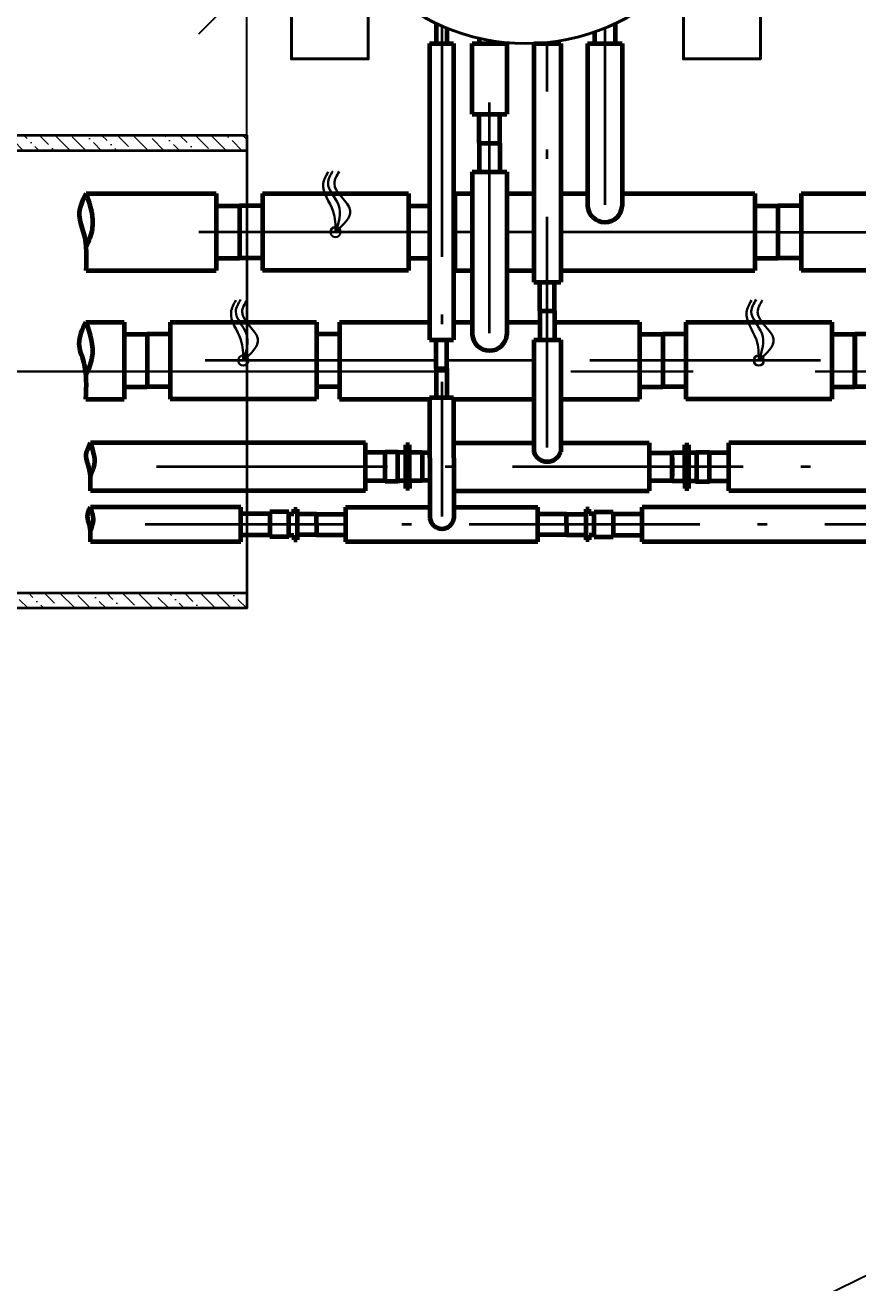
# Model space of a CAD drawing. Header units: millimetres. Extents: x 1601 to 14530, y 1157 to 12625.
# Drawn here: x 11864.44 to 11886.09, y 3051.37 to 3084.05 of the extents above; entities that cross this region are included whole.
import ezdxf
from ezdxf import colors
from ezdxf.entities.mleader import LeaderData, LeaderLine
from ezdxf.math import Vec2, Vec3

# ---------------------------------------------------------------- set-up
doc = ezdxf.new("R2010")
doc.units = ezdxf.units.MM
for name, pattern in [('ACAD_ISO04W100', [30, 24, -3, 0, -3]), ('ACAD_ISO10W100', [18.5, 12, -3, 0.5, -3]), ('осевая2', [28.575, 19.05, -3.175, 3.175, -3.175])]:
    doc.linetypes.add(name, pattern=pattern)
for name, color, linetype, lineweight in [('2 Рамка обычные', 1, 'Continuous', 60), ('9 Размеры на геодезии', 5, 'Continuous', 40), ('Объекты проект.', 1, 'Continuous', 80), ('Осевая', 2, 'осевая2', 30), ('Размер 3.5', 250, 'Continuous', 35), ('таблица', 250, 'Continuous', 35), ('шриховка', 251, 'ACAD_ISO04W100', 15)]:
    doc.layers.add(name, color=color, linetype=linetype, lineweight=lineweight)
doc.styles.add('-ISOCPEUR-', font='isocpeur.TTF')
doc.styles.add('GOST', font='GOST Common.ttf')
doc.dimstyles.new('М 1 к 200', dxfattribs={"dimtxt": 3.5, "dimasz": 2.5, "dimexe": 1.25, "dimexo": 0, "dimtad": 1, "dimlfac": 0.2, "dimrnd": 0.1, "dimzin": 1, "dimtxsty": 'GOST', "dimblk": 'OBLIQUE', "dimcen": 2.5, "dimclrd": 256, "dimclre": 256, "dimclrt": 256, "dimadec": 0, "dimazin": 2, "dimtfac": 1, "dimtmove": 0, "dimatfit": 3, "dimldrblk": 'NONE', "dimfxl": 1.25, "dimlwd": -1, "dimlwe": -1, "dimarcsym": 0})
pattern_1 = [(45, (-5955.2925, -1907.5019), (0.152215341, 0.558122918), [0.71755, -0.14351, 0, -0.14351])]

# ---------------------------------------------------------------- blocks, each defined once
blk = doc.blocks.new('Лоток')
at = {"layer": 'шриховка'}
h = blk.add_hatch(dxfattribs=at)
h.set_pattern_fill('ANSI36', color=256, scale=0.0904)
h.set_pattern_definition(pattern_1)
h.paths.add_polyline_path([(30, 5.75), (30, 6.15), (0, 6.15), (0, 5.75)])
h = blk.add_hatch(dxfattribs=at)
h.set_pattern_fill('ANSI36', color=256, scale=0.0904)
h.set_pattern_definition(pattern_1)
h.paths.add_polyline_path([(30, -6.15), (30, -5.75), (0, -5.75), (0, -6.15)])
blk.add_lwpolyline([(0, -5.75), (30, -5.75), (30, -6.15), (0, -6.15)], close=True)
at = {"layer": 'таблица'}
for p, q in [((30, 5.75), (0, 5.75)), ((30, -5.75), (0, -5.75))]:
    blk.add_line(p, q, dxfattribs=at)
blk.add_lwpolyline([(30, 6.15), (0, 6.15), (0, -6.15), (30, -6.15)], close=True, dxfattribs=at)
blk = doc.blocks.new('_Oblique')
at = {"color": 0, "linetype": 'ByBlock', "lineweight": -2}
blk.add_line((-0.5, -0.5), (0.5, 0.5), dxfattribs=at)
blk = doc.blocks.new('*D268')
at = {"transparency": 16777216}
for p, q in [((11840.208, 3081.197), (11840.208, 3086.323)), ((11870.208, 3081.197), (11870.208, 3086.323)), ((11840.208, 3085.073), (11870.208, 3085.073))]:
    blk.add_line(p, q, dxfattribs=at)
at = {"layer": 'Defpoints', "color": 0, "transparency": 16777216}
for p in [(11870.208, 3085.073), (11840.208, 3081.197), (11870.208, 3081.197)]:
    blk.add_point(p, dxfattribs=at)
at = {"transparency": 16777216, "xscale": 2.5, "yscale": 2.5, "zscale": 2.5, "rotation": 180}
blk.add_blockref('_Oblique', (11840.208, 3085.073), dxfattribs=at)
at = {"transparency": 16777216, "xscale": 2.5, "yscale": 2.5, "zscale": 2.5}
blk.add_blockref('_Oblique', (11870.208, 3085.073), dxfattribs=at)
at = {"transparency": 16777216, "insert": (11855.208, 3087.448), "char_height": 3.5, "attachment_point": 5, "style": 'GOST'}
blk.add_mtext('6000', dxfattribs=at)
blk = doc.blocks.new('_None')

msp = doc.modelspace()

# ---------------------------------------------------------------- linework, layer by layer
at = {"color": 3, "linetype": 'ACAD_ISO10W100', "lineweight": 35, "ltscale": 0.5}
for p, q in [((11875.2746, 3084.0293), (11875.2793, 3071.2817)), ((11879.5172, 3083.9741), (11879.5172, 3079.384)), ((11876.5189, 3076.0444), (11876.5189, 3083.6571)), ((11878.0181, 3073.0751), (11878.0181, 3083.6039)), ((11874.9564, 3078.6757), (11868.3616, 3078.6757)), ((11876.0689, 3078.6757), (11875.5814, 3078.6757)), ((11877.6681, 3078.6757), (11876.9689, 3078.6757)), ((11884.0172, 3078.6757), (11878.3681, 3078.6757)), ((11884.0172, 3078.6757), (11897.7148, 3078.675)), ((11875.1264, 3075.336), (11867.6121, 3075.3361)), ((11877.6681, 3075.3359), (11875.4114, 3075.336)), ((11894.3748, 3075.3355), (11878.3681, 3075.3359)), ((11892.3619, 3072.5757), (11867.375, 3072.5757)), ((11891.2368, 3071.0757), (11867.5671, 3071.0757))]:
    msp.add_line(p, q, dxfattribs=at)
at = {"lineweight": 30}
for centre in [(11872.5136, 3078.6755), (11870.1154, 3075.336), (11883.5189, 3075.3357)]:
    msp.add_circle(centre, 0.1327, dxfattribs=at)
for points in [[(11872.5136, 3078.6755), (11872.4506, 3079.2132), (11872.1956, 3079.9366), (11872.3213, 3080.2423)], [(11872.5136, 3078.6755), (11872.5909, 3079.3833), (11872.3179, 3079.9535), (11872.4437, 3080.2592)], [(11872.5136, 3078.6755), (11872.8931, 3079.2373), (11872.4825, 3079.9409), (11872.6082, 3080.2466)], [(11870.1154, 3075.336), (11870.0523, 3075.8736), (11869.7973, 3076.5971), (11869.923, 3076.9028)], [(11870.1154, 3075.336), (11870.1926, 3076.0438), (11869.9197, 3076.614), (11870.0454, 3076.9197)], [(11870.1154, 3075.336), (11870.4949, 3075.8978), (11870.0842, 3076.6013), (11870.2099, 3076.907)], [(11883.5189, 3075.3357), (11883.4558, 3075.8733), (11883.2008, 3076.5968), (11883.3265, 3076.9025)], [(11883.5189, 3075.3357), (11883.5961, 3076.0435), (11883.3232, 3076.6137), (11883.4489, 3076.9194)], [(11883.5189, 3075.3357), (11883.8984, 3075.8975), (11883.4877, 3076.601), (11883.6134, 3076.9067)]]:
    msp.add_spline(points, degree=3, dxfattribs=at)
at = {"layer": '2 Рамка обычные'}
for p, q in [((11879.7872, 3084.0914), (11879.7872, 3083.5757)), ((11879.2472, 3083.8735), (11879.2472, 3083.5757)), ((11879.0672, 3083.5757), (11879.9672, 3083.5757)), ((11879.0672, 3083.5757), (11879.0672, 3079.35)), ((11879.2472, 3083.5757), (11879.7872, 3083.5757)), ((11879.9672, 3083.5757), (11879.9672, 3079.35)), ((11866.0303, 3079.6757), (11869.4137, 3079.6757)), ((11869.4137, 3079.6757), (11869.4137, 3077.6757)), ((11869.4137, 3079.6757), (11869.4137, 3077.6757)), ((11870.6137, 3079.6757), (11870.6137, 3077.6757)), ((11870.6137, 3079.6757), (11874.4137, 3079.6755)), ((11874.4137, 3079.6755), (11874.4137, 3077.6755)), ((11875.6172, 3079.6757), (11875.6172, 3077.6757)), ((11875.6172, 3079.6757), (11876.0689, 3079.6757)), ((11876.9689, 3079.6757), (11877.6681, 3079.6757)), ((11878.3681, 3079.6757), (11879.0672, 3079.6757)), ((11879.9672, 3079.6757), (11883.4172, 3079.6757)), ((11883.4172, 3079.6757), (11883.4172, 3077.6757)), ((11884.6172, 3079.6757), (11884.6172, 3077.6757)), ((11884.6172, 3079.6757), (11888.4172, 3079.6755)), ((11869.4137, 3079.3582), (11870.0137, 3079.3582)), ((11870.6137, 3079.3582), (11870.0137, 3079.3582)), ((11870.0137, 3079.3582), (11870.0137, 3077.9932)), ((11870.0137, 3079.3582), (11870.0137, 3077.9932)), ((11874.4172, 3079.3582), (11874.9564, 3079.3582)), ((11875.6172, 3079.3582), (11875.5814, 3079.3582)), ((11883.4172, 3079.3582), (11884.0172, 3079.3582)), ((11884.0172, 3079.3582), (11884.0172, 3077.9932)), ((11884.0172, 3079.3582), (11884.0172, 3077.9932)), ((11884.6172, 3079.3582), (11884.0172, 3079.3582)), ((11884.0172, 3079.3582), (11884.0172, 3077.9932)), ((11869.4137, 3077.9932), (11870.0137, 3077.9932)), ((11870.6137, 3077.9932), (11870.0137, 3077.9932)), ((11874.4172, 3077.9932), (11874.9564, 3077.9932)), ((11875.6172, 3077.9932), (11875.5814, 3077.9932)), ((11883.4172, 3077.9932), (11884.0172, 3077.9932)), ((11884.6172, 3077.9932), (11884.0172, 3077.9932)), ((11866.0303, 3077.6757), (11869.4137, 3077.6757)), ((11874.4137, 3077.6755), (11870.6137, 3077.6757)), ((11875.6172, 3077.6757), (11876.0689, 3077.6757)), ((11876.9689, 3077.6757), (11877.6681, 3077.6757)), ((11878.3681, 3077.6757), (11883.4172, 3077.6757)), ((11888.4172, 3077.6755), (11884.6172, 3077.6757))]:
    msp.add_line(p, q, dxfattribs=at)
at = {"layer": '2 Рамка обычные', "color": 5}
for p, q in [((11876.2489, 3083.7111), (11876.2489, 3083.5757)), ((11876.0689, 3083.5757), (11876.9689, 3083.5757)), ((11876.0689, 3081.7361), (11876.0689, 3083.5757)), ((11876.2489, 3083.5757), (11876.7889, 3083.5757)), ((11876.7889, 3083.617), (11876.7889, 3083.5757)), ((11876.9689, 3083.5757), (11876.9689, 3081.7361)), ((11876.0689, 3081.7361), (11876.9689, 3081.7361)), ((11876.2489, 3080.9861), (11876.2489, 3081.7361)), ((11876.2489, 3081.7361), (11876.7889, 3081.7361)), ((11876.7889, 3080.9861), (11876.7889, 3081.7361)), ((11876.2489, 3080.9861), (11876.7889, 3080.9861)), ((11876.2489, 3080.9861), (11876.2489, 3080.2361)), ((11876.2489, 3080.9861), (11876.7889, 3080.9861)), ((11876.7889, 3080.9861), (11876.7889, 3080.2361)), ((11876.0689, 3080.2361), (11876.9689, 3080.2361)), ((11876.0689, 3080.2361), (11876.0689, 3076.0105)), ((11876.2489, 3080.2361), (11876.7889, 3080.2361)), ((11876.9689, 3080.2361), (11876.9689, 3076.0105)), ((11866.0238, 3076.3361), (11867.0154, 3076.3361)), ((11867.0154, 3076.3361), (11867.0154, 3074.3361)), ((11868.2154, 3076.3361), (11868.2154, 3074.3361)), ((11868.2154, 3076.3361), (11872.0154, 3076.336)), ((11872.0154, 3076.336), (11872.0154, 3074.336)), ((11872.0154, 3076.336), (11872.0154, 3074.336)), ((11872.6189, 3076.3361), (11872.6189, 3074.3361)), ((11872.6189, 3076.3361), (11874.9564, 3076.3361)), ((11875.5814, 3076.3361), (11876.0689, 3076.3361)), ((11876.9689, 3076.3361), (11877.8281, 3076.3361)), ((11878.2081, 3076.3361), (11880.4189, 3076.3361)), ((11880.4189, 3076.3361), (11880.4189, 3074.3361)), ((11881.6189, 3076.3358), (11881.6189, 3074.3358)), ((11881.6189, 3076.3358), (11885.4189, 3076.3357)), ((11885.4189, 3076.3357), (11885.4189, 3074.3357)), ((11867.0154, 3076.0186), (11867.6154, 3076.0186)), ((11868.2154, 3076.0186), (11867.6154, 3076.0186)), ((11867.6154, 3076.0186), (11867.6154, 3074.6536)), ((11867.6154, 3076.0186), (11867.6154, 3074.6536)), ((11872.6189, 3076.0186), (11872.0189, 3076.0186)), ((11880.4189, 3076.0186), (11881.0189, 3076.0186)), ((11881.0189, 3076.0186), (11881.0189, 3074.6536)), ((11881.0189, 3076.0186), (11881.0189, 3074.6536)), ((11881.0189, 3076.0186), (11881.0189, 3074.6536)), ((11881.0189, 3076.0186), (11881.0189, 3074.6536)), ((11881.0189, 3076.0186), (11881.0189, 3074.6536)), ((11881.0189, 3076.0186), (11881.0189, 3074.6536)), ((11881.0189, 3076.0183), (11881.0189, 3074.6533)), ((11881.0189, 3076.0183), (11881.0189, 3074.6533)), ((11881.6189, 3076.0183), (11881.0189, 3076.0183)), ((11881.0189, 3076.0183), (11881.0189, 3074.6533)), ((11885.4189, 3076.0182), (11886.0189, 3076.0182)), ((11886.0189, 3074.6536), (11886.0189, 3076.0186)), ((11886.0189, 3074.6536), (11886.0189, 3076.0186)), ((11886.0189, 3074.6536), (11886.0189, 3076.0186)), ((11886.0189, 3074.6536), (11886.0189, 3076.0186)), ((11886.0189, 3074.6536), (11886.0189, 3076.0186)), ((11886.0189, 3074.6536), (11886.0189, 3076.0186)), ((11886.0189, 3074.6536), (11886.0189, 3076.0186)), ((11886.0189, 3074.6536), (11886.0189, 3076.0186)), ((11886.0189, 3076.0182), (11886.0189, 3074.6532)), ((11886.0189, 3076.0182), (11886.0189, 3074.6532)), ((11886.0189, 3076.0182), (11886.0189, 3074.6532)), ((11886.6189, 3076.0182), (11886.0189, 3076.0182)), ((11886.0189, 3076.0182), (11886.0189, 3074.6532)), ((11867.0154, 3074.6536), (11867.6154, 3074.6536)), ((11868.2154, 3074.6536), (11867.6154, 3074.6536)), ((11872.6189, 3074.6536), (11872.0189, 3074.6536)), ((11880.4189, 3074.6536), (11881.0189, 3074.6536)), ((11881.6189, 3074.6533), (11881.0189, 3074.6533)), ((11885.4189, 3074.6532), (11886.0189, 3074.6532)), ((11886.6189, 3074.6532), (11886.0189, 3074.6532)), ((11866.0238, 3074.3361), (11867.0154, 3074.3361)), ((11872.0154, 3074.336), (11868.2154, 3074.3361)), ((11872.6189, 3074.3361), (11874.9566, 3074.3361)), ((11875.5816, 3074.3361), (11877.6681, 3074.3361)), ((11878.3681, 3074.3361), (11880.4189, 3074.3361)), ((11885.4189, 3074.3357), (11881.6189, 3074.3358))]:
    msp.add_line(p, q, dxfattribs=at)
at = {"layer": '2 Рамка обычные'}
msp.add_arc((11879.5172, 3079.384), 0.4513, 184.31559, 355.68441, dxfattribs=at)
at = {"layer": '2 Рамка обычные', "color": 5}
msp.add_arc((11876.5189, 3076.0444), 0.4513, 184.31559, 355.68441, dxfattribs=at)
for points in [[(11866.0238, 3074.3361), (11865.966, 3075.3034), (11865.8503, 3075.7731), (11866.0238, 3076.3361)], [(11866.0238, 3076.3361), (11866.1808, 3075.4185), (11866.0233, 3074.9555)]]:
    msp.add_spline(points, degree=3, dxfattribs=at)
at = {"layer": '9 Размеры на геодезии', "color": 0, "linetype": 'ByBlock'}
for points in [[(11871.9618, 3089.0757), (11871.3649, 3089.0757), (11871.3649, 3083.1757), (11873.3649, 3083.1757), (11873.3649, 3085.4061)], [(11882.9618, 3089.0757), (11883.5587, 3089.0757), (11883.5587, 3083.1757), (11881.5587, 3083.1757), (11881.5587, 3089.0757), (11882.4618, 3089.0757)]]:
    msp.add_lwpolyline(points, dxfattribs=at)
msp.add_circle((11877.4618, 3089.0757), 5.5, dxfattribs=at)
at = {"layer": 'Объекты проект.', "color": 6, "lineweight": 60, "true_color": 0xff00ff}
for p, q in [((11875.1264, 3084.0961), (11875.1264, 3083.5757)), ((11875.4114, 3083.9721), (11875.4114, 3083.5757)), ((11874.9564, 3083.5757), (11875.5814, 3083.5757)), ((11874.9564, 3083.5757), (11874.9564, 3075.8757)), ((11875.5814, 3083.5757), (11875.5814, 3075.8757)), ((11874.9564, 3075.8757), (11875.5814, 3075.8757)), ((11875.1264, 3075.1257), (11875.1264, 3075.8757)), ((11875.4114, 3075.1257), (11875.4114, 3075.8757)), ((11875.1264, 3075.1257), (11875.4114, 3075.1257)), ((11875.1264, 3075.1257), (11875.1264, 3074.3757)), ((11875.1264, 3075.1257), (11875.4114, 3075.1257)), ((11875.4114, 3075.1257), (11875.4114, 3074.3757)), ((11874.9564, 3074.3757), (11875.5814, 3074.3757)), ((11874.9564, 3074.3757), (11874.9668, 3071.2343)), ((11875.5814, 3074.3757), (11875.5918, 3071.2343)), ((11870.0539, 3071.5257), (11866.1391, 3071.5257)), ((11870.0539, 3070.6257), (11870.0539, 3071.5257)), ((11870.8039, 3071.3507), (11870.0539, 3071.3507)), ((11871.3002, 3071.4007), (11870.8039, 3071.4007)), ((11870.8039, 3071.4007), (11870.8039, 3070.7507)), ((11871.3002, 3070.7507), (11871.3002, 3071.4007)), ((11871.3002, 3071.3507), (11871.4277, 3071.3507)), ((11871.4277, 3071.3507), (11871.4277, 3071.4757)), ((11871.4277, 3071.4757), (11871.5177, 3071.4757)), ((11871.5177, 3071.4757), (11871.5177, 3070.6757)), ((11872.0189, 3071.3457), (11871.5177, 3071.3457)), ((11872.0189, 3071.0757), (11872.0189, 3071.3457)), ((11872.0189, 3071.3457), (11872.7689, 3071.3457)), ((11872.7689, 3071.5257), (11872.7689, 3070.6257)), ((11872.7689, 3071.5257), (11874.9659, 3071.5257)), ((11875.5909, 3071.5257), (11877.7689, 3071.5257)), ((11877.7689, 3070.6257), (11877.7689, 3071.5257)), ((11878.5189, 3071.3457), (11877.7689, 3071.3457)), ((11878.5189, 3071.0757), (11878.5189, 3071.3457)), ((11878.5189, 3071.0757), (11878.5189, 3071.3457)), ((11878.5189, 3071.3457), (11879.0202, 3071.3457)), ((11879.1102, 3071.4757), (11879.0202, 3071.4757)), ((11879.0202, 3071.4757), (11879.0202, 3070.6757)), ((11879.1102, 3071.3507), (11879.1102, 3071.4757)), ((11879.2377, 3071.3507), (11879.1102, 3071.3507)), ((11879.2377, 3070.7507), (11879.2377, 3071.4007)), ((11879.2377, 3071.4007), (11879.7339, 3071.4007)), ((11879.7339, 3071.4007), (11879.7339, 3070.7507)), ((11879.7339, 3071.3507), (11880.4839, 3071.3507)), ((11890.0868, 3071.5257), (11880.4839, 3071.5257)), ((11880.4839, 3070.6257), (11880.4839, 3071.5257)), ((11872.0189, 3071.0757), (11872.0189, 3070.8057)), ((11878.5189, 3071.0757), (11878.5189, 3070.8057)), ((11878.5189, 3071.0757), (11878.5189, 3070.8057)), ((11870.0539, 3070.6257), (11866.1391, 3070.6257)), ((11870.8039, 3070.8007), (11870.0539, 3070.8007)), ((11871.3002, 3070.7507), (11870.8039, 3070.7507)), ((11871.3002, 3070.8007), (11871.4277, 3070.8007)), ((11871.4277, 3070.8007), (11871.4277, 3070.6757)), ((11871.4277, 3070.6757), (11871.5177, 3070.6757)), ((11872.0189, 3070.8057), (11871.5177, 3070.8057)), ((11872.0189, 3070.8057), (11872.7689, 3070.8057)), ((11877.7689, 3070.6257), (11872.7689, 3070.6257)), ((11878.5189, 3070.8057), (11877.7689, 3070.8057)), ((11878.5189, 3070.8057), (11879.0202, 3070.8057)), ((11879.1102, 3070.6757), (11879.0202, 3070.6757)), ((11879.2377, 3070.8007), (11879.1102, 3070.8007)), ((11879.1102, 3070.8007), (11879.1102, 3070.6757)), ((11879.2377, 3070.7507), (11879.7339, 3070.7507)), ((11879.7339, 3070.8007), (11880.4839, 3070.8007)), ((11890.0868, 3070.6257), (11880.4839, 3070.6257))]:
    msp.add_line(p, q, dxfattribs=at)
at = {"layer": 'Объекты проект.', "color": 4, "lineweight": 60}
for p, q in [((11877.6681, 3083.5757), (11878.3681, 3083.5757)), ((11877.6681, 3083.5757), (11877.6681, 3077.3758)), ((11877.8281, 3083.5879), (11877.8281, 3083.5757)), ((11877.8281, 3083.5757), (11878.2081, 3083.5757)), ((11878.2081, 3083.6265), (11878.2081, 3083.5757)), ((11878.3681, 3083.5757), (11878.3681, 3077.3758)), ((11877.6681, 3077.3758), (11878.3681, 3077.3758)), ((11877.8281, 3076.6258), (11877.8281, 3077.3758)), ((11877.8281, 3077.3758), (11878.2081, 3077.3758)), ((11878.2081, 3076.6258), (11878.2081, 3077.3758)), ((11877.8281, 3076.6258), (11878.2081, 3076.6258)), ((11877.8281, 3076.6258), (11877.8281, 3075.8758)), ((11877.8281, 3076.6258), (11878.2081, 3076.6258)), ((11878.2081, 3076.6258), (11878.2081, 3075.8758)), ((11877.6681, 3075.8758), (11878.3681, 3075.8758)), ((11877.6681, 3075.8758), (11877.6681, 3072.9652)), ((11877.8281, 3075.8758), (11878.2081, 3075.8758)), ((11878.3681, 3075.8758), (11878.3681, 3072.9652)), ((11873.2949, 3073.2008), (11866.1391, 3073.2008)), ((11873.2949, 3071.9508), (11873.2949, 3073.2008)), ((11875.5853, 3073.2008), (11877.6681, 3073.2008)), ((11878.3681, 3073.2008), (11880.6681, 3073.2008)), ((11880.6681, 3073.2008), (11880.6681, 3071.9508)), ((11890.6519, 3073.2007), (11882.7412, 3073.2007)), ((11882.7412, 3071.9507), (11882.7412, 3073.2007)), ((11873.8006, 3072.9448), (11873.2949, 3072.9448)), ((11873.8006, 3072.1939), (11873.8006, 3072.9575)), ((11874.1291, 3072.9575), (11873.8006, 3072.9575)), ((11874.2006, 3072.9448), (11874.1291, 3072.9575)), ((11874.1291, 3072.1939), (11874.1291, 3072.9575)), ((11874.3376, 3072.9448), (11874.2006, 3072.9448)), ((11874.4387, 3073.1441), (11874.3376, 3073.1441)), ((11874.3376, 3072.0074), (11874.3376, 3073.1441)), ((11874.4387, 3072.9448), (11874.4387, 3073.1441)), ((11874.7681, 3072.9448), (11874.4387, 3072.9448)), ((11874.4387, 3072.2066), (11874.4387, 3072.9448)), ((11874.7681, 3072.9357), (11874.7681, 3072.2158)), ((11874.9612, 3072.9357), (11874.7681, 3072.9357)), ((11874.7681, 3072.9357), (11874.7681, 3072.2158)), ((11880.6681, 3072.9357), (11881.2681, 3072.9357)), ((11881.2681, 3072.2066), (11881.2681, 3072.9448)), ((11881.2681, 3072.2066), (11881.2681, 3072.9448)), ((11881.2681, 3072.9448), (11881.5974, 3072.9448)), ((11881.5974, 3072.9448), (11881.5974, 3073.1441)), ((11881.5974, 3073.1441), (11881.6985, 3073.1441)), ((11881.5974, 3072.2066), (11881.5974, 3072.9448)), ((11881.6985, 3072.0074), (11881.6985, 3073.1441)), ((11881.6985, 3072.9448), (11881.8355, 3072.9448)), ((11881.8355, 3072.9448), (11881.9071, 3072.9575)), ((11881.9071, 3072.1939), (11881.9071, 3072.9575)), ((11881.9071, 3072.9575), (11882.2355, 3072.9575)), ((11882.2355, 3072.1939), (11882.2355, 3072.9575)), ((11882.2355, 3072.9448), (11882.7412, 3072.9448)), ((11881.2681, 3072.8184), (11881.2681, 3072.333)), ((11881.2681, 3072.8184), (11881.2681, 3072.333)), ((11873.8006, 3072.2066), (11873.2949, 3072.2066)), ((11874.1291, 3072.1939), (11873.8006, 3072.1939)), ((11874.2006, 3072.2066), (11874.1291, 3072.1939)), ((11874.3376, 3072.2066), (11874.2006, 3072.2066)), ((11874.7681, 3072.2066), (11874.4387, 3072.2066)), ((11874.4387, 3072.2066), (11874.4387, 3072.0074)), ((11874.9636, 3072.2158), (11874.7766, 3072.2158)), ((11880.6681, 3072.2158), (11881.2681, 3072.2158)), ((11881.2681, 3072.2066), (11881.5974, 3072.2066)), ((11881.5974, 3072.2066), (11881.5974, 3072.0074)), ((11881.6985, 3072.2066), (11881.8355, 3072.2066)), ((11881.8355, 3072.2066), (11881.9071, 3072.1939)), ((11881.9071, 3072.1939), (11882.2355, 3072.1939)), ((11882.2355, 3072.2066), (11882.7412, 3072.2066)), ((11873.2949, 3071.9508), (11866.1391, 3071.9508)), ((11874.4387, 3072.0074), (11874.3376, 3072.0074)), ((11875.5895, 3071.9508), (11880.6681, 3071.9508)), ((11881.5974, 3072.0074), (11881.6985, 3072.0074)), ((11890.6519, 3071.9507), (11882.7412, 3071.9507))]:
    msp.add_line(p, q, dxfattribs=at)
msp.add_arc((11878.0181, 3073.0751), 0.3668, 197.42438, 342.57562, dxfattribs=at)
at = {"layer": 'Объекты проект.', "color": 6, "lineweight": 60, "true_color": 0xff00ff}
msp.add_arc((11875.2793, 3071.2817), 0.3161, 188.62108, 351.37892, dxfattribs=at)
at = {"layer": 'Объекты проект.', "lineweight": 60}
for points in [[(11866.0303, 3077.6757), (11865.9725, 3078.6429), (11865.8568, 3079.1126), (11866.0303, 3079.6757)], [(11866.0303, 3079.6757), (11866.1873, 3078.758), (11866.0298, 3078.2951)]]:
    msp.add_spline(points, degree=3, dxfattribs=at)
at = {"layer": 'Объекты проект.', "color": 4, "lineweight": 60}
for points in [[(11866.1391, 3071.9508), (11866.1032, 3072.5588), (11866.0313, 3072.8508), (11866.1391, 3073.2008)], [(11866.1391, 3073.2008), (11866.2367, 3072.6303), (11866.1389, 3072.3426)]]:
    msp.add_spline(points, degree=3, dxfattribs=at)
at = {"layer": 'Объекты проект.', "color": 6, "lineweight": 60, "true_color": 0xff00ff}
for points in [[(11866.1391, 3070.6257), (11866.1141, 3071.079), (11866.0641, 3071.2821), (11866.1391, 3071.5257)], [(11866.1391, 3071.5257), (11866.2071, 3071.1287), (11866.1389, 3070.9285)]]:
    msp.add_spline(points, degree=3, dxfattribs=at)
at = {"layer": 'Осевая'}
msp.add_lwpolyline([(11474.1083, 3075.0472), (11664.9583, 3075.0472), (11664.9583, 3060.0472), (11684.9583, 3060.0472), (11684.9583, 3075.0472), (11895.9583, 3075.0472), (11895.9583, 3065.0472), (11932.1083, 3065.0472)], dxfattribs=at)

# ---------------------------------------------------------------- block references
at = {"xscale": -1}
msp.add_blockref('Лоток', (11870.2083, 3075.0472), dxfattribs=at)

# ---------------------------------------------------------------- dimensions: what is measured, and where the dimension line sits
dim = msp.add_linear_dim(base=(11870.2083, 3085.0728), p1=(11840.2083, 3081.1972), p2=(11870.2083, 3081.1972), text='6000', dimstyle='М 1 к 200')
dim.commit()
dim.dimension.update_dxf_attribs({"geometry": '*D268', "text_midpoint": (11855.2083, 3087.4478)})

# ---------------------------------------------------------------- leaders
at = {"layer": 'Размер 3.5'}
ml = msp.add_multileader_mtext('Standard', dxfattribs=at)
ml.set_content('Заделка отверстия\\Pбетоном Б 15', color=256, style='-ISOCPEUR-')
ml.set_leader_properties()
ml.build(insert=Vec2(0, 0))
ml.multileader.update_dxf_attribs({"text_left_attachment_type": 6, "text_right_attachment_type": 6, "dogleg_length": 0.36, "arrow_head_size": 0.18})
ctx = ml.context
ctx.base_point, ctx.char_height, ctx.arrow_head_size, ctx.landing_gap_size, ctx.plane_origin = Vec3(11831.511, 3045.8304), 3.5, 0.18, 0.09, Vec3(11886.2466, 3037.9496)
ctx.left_attachment, ctx.right_attachment, ctx.text_align_type = 6, 6, 2
notes = []
notes.append((ctx, [(0, (1, 1, 0), (11874.576, 3045.8304), (-1, 0), 0.36, [(0, [(11896.1583, 3056.3547)], 0, [])])]))
ctx.mtext.insert, ctx.mtext.width, ctx.mtext.alignment, ctx.mtext.flow_direction = Vec3(11874.126, 3050.0304), 44.240397, 3, 5
ctx.mtext.has_bg_fill, ctx.mtext.bg_color, ctx.mtext.bg_scale_factor, ctx.mtext.bg_transparency, ctx.mtext.use_window_bg_color = 1, -1027028792, 1.5, 0, 1
for ctx, leaders in notes:
    for number, flags, end, landing, length, lines in leaders:
        leader = LeaderData()
        leader.index, (leader.has_last_leader_line, leader.has_dogleg_vector, leader.attachment_direction) = number, flags
        leader.last_leader_point, leader.dogleg_vector, leader.dogleg_length = Vec3(end), Vec3(landing), length
        for number, points, colour, breaks in lines:
            line = LeaderLine()
            line.index, line.vertices, line.color, line.breaks = number, Vec3.list(points), colors.encode_raw_color(colour), breaks
            leader.lines.append(line)
        ctx.leaders.append(leader)

doc.saveas('drawing.dxf')
